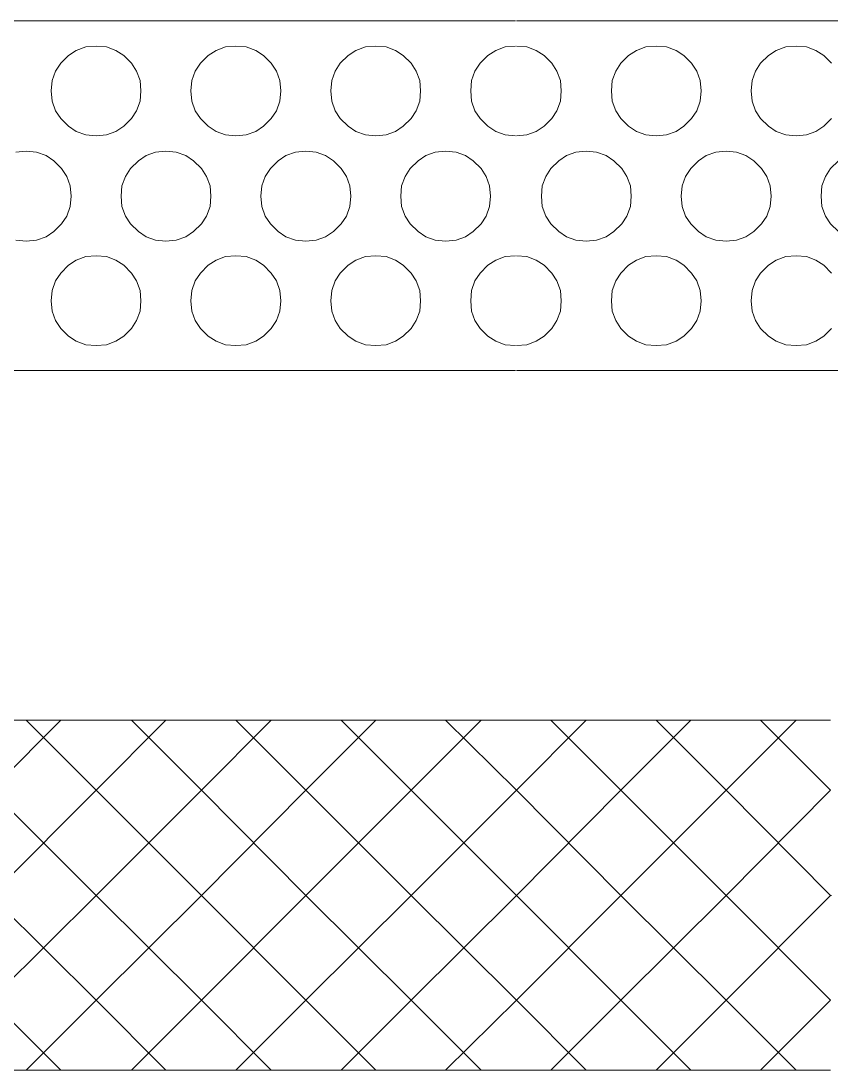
# Model space of a CAD drawing. Header units: inches. Extents: x 47316 to 59086, y 3141 to 11743.
# Drawn here: x 50357.91 to 50369.5, y 4917.82 to 4932.83 of the extents above; entities that cross this region are included whole.
import ezdxf

# ---------------------------------------------------------------- set-up
doc = ezdxf.new("R2010")
doc.units = ezdxf.units.IN
doc.header["$MEASUREMENT"] = 0
doc.layers.add('_BLACK_HOLE', color=7, linetype='Continuous')

msp = doc.modelspace()

# ---------------------------------------------------------------- linework, layer by layer
at = {"layer": '_BLACK_HOLE', "lineweight": 0}
for p, q in [((50356.982, 4932.829), (50357.983, 4932.829)), ((50357.983, 4932.829), (50358.983, 4932.829)), ((50358.983, 4932.829), (50359.984, 4932.829)), ((50359.984, 4932.829), (50360.985, 4932.829)), ((50360.985, 4932.829), (50361.985, 4932.829)), ((50361.985, 4932.829), (50362.986, 4932.829)), ((50362.986, 4932.829), (50363.986, 4932.829)), ((50363.986, 4932.829), (50364.987, 4932.829)), ((50364.999, 4932.829), (50366, 4932.829)), ((50366, 4932.829), (50367.001, 4932.829)), ((50367.001, 4932.829), (50368.001, 4932.829)), ((50368.001, 4932.829), (50369.002, 4932.829)), ((50369.002, 4932.829), (50370.003, 4932.829)), ((50358.699, 4932.409), (50358.588, 4932.335)), ((50358.835, 4932.458), (50358.699, 4932.409)), ((50358.983, 4932.471), (50358.835, 4932.458)), ((50359.132, 4932.458), (50358.983, 4932.471)), ((50359.267, 4932.409), (50359.132, 4932.458)), ((50359.379, 4932.335), (50359.267, 4932.409)), ((50360.7, 4932.409), (50360.589, 4932.335)), ((50360.836, 4932.458), (50360.7, 4932.409)), ((50360.985, 4932.471), (50360.836, 4932.458)), ((50361.133, 4932.458), (50360.985, 4932.471)), ((50361.269, 4932.409), (50361.133, 4932.458)), ((50361.38, 4932.335), (50361.269, 4932.409)), ((50362.702, 4932.409), (50362.591, 4932.335)), ((50362.838, 4932.458), (50362.702, 4932.409)), ((50362.986, 4932.471), (50362.838, 4932.458)), ((50363.134, 4932.458), (50362.986, 4932.471)), ((50363.27, 4932.409), (50363.134, 4932.458)), ((50363.381, 4932.335), (50363.27, 4932.409)), ((50364.703, 4932.409), (50364.592, 4932.335)), ((50364.839, 4932.458), (50364.703, 4932.409)), ((50364.987, 4932.471), (50364.839, 4932.458)), ((50365.148, 4932.458), (50364.999, 4932.471)), ((50365.284, 4932.409), (50365.148, 4932.458)), ((50365.395, 4932.335), (50365.284, 4932.409)), ((50366.717, 4932.409), (50366.605, 4932.335)), ((50366.852, 4932.458), (50366.717, 4932.409)), ((50367.001, 4932.471), (50366.852, 4932.458)), ((50367.149, 4932.458), (50367.001, 4932.471)), ((50367.285, 4932.409), (50367.149, 4932.458)), ((50367.396, 4932.335), (50367.285, 4932.409)), ((50368.718, 4932.409), (50368.607, 4932.335)), ((50368.854, 4932.458), (50368.718, 4932.409)), ((50369.002, 4932.471), (50368.854, 4932.458)), ((50369.15, 4932.458), (50369.002, 4932.471)), ((50369.286, 4932.409), (50369.15, 4932.458)), ((50369.397, 4932.335), (50369.286, 4932.409)), ((50358.477, 4932.224), (50358.403, 4932.113)), ((50358.588, 4932.335), (50358.477, 4932.224)), ((50359.49, 4932.224), (50359.379, 4932.335)), ((50359.564, 4932.113), (50359.49, 4932.224)), ((50360.478, 4932.224), (50360.404, 4932.113)), ((50360.589, 4932.335), (50360.478, 4932.224)), ((50361.491, 4932.224), (50361.38, 4932.335)), ((50361.565, 4932.113), (50361.491, 4932.224)), ((50362.479, 4932.224), (50362.405, 4932.113)), ((50362.591, 4932.335), (50362.479, 4932.224)), ((50363.492, 4932.224), (50363.381, 4932.335)), ((50363.566, 4932.113), (50363.492, 4932.224)), ((50364.481, 4932.224), (50364.406, 4932.113)), ((50364.592, 4932.335), (50364.481, 4932.224)), ((50365.506, 4932.224), (50365.395, 4932.335)), ((50365.58, 4932.113), (50365.506, 4932.224)), ((50366.494, 4932.224), (50366.42, 4932.113)), ((50366.605, 4932.335), (50366.494, 4932.224)), ((50367.507, 4932.224), (50367.396, 4932.335)), ((50367.581, 4932.113), (50367.507, 4932.224)), ((50368.495, 4932.224), (50368.421, 4932.113)), ((50368.607, 4932.335), (50368.495, 4932.224)), ((50369.508, 4932.224), (50369.397, 4932.335)), ((50358.403, 4932.113), (50358.353, 4931.977)), ((50359.613, 4931.977), (50359.564, 4932.113)), ((50360.404, 4932.113), (50360.355, 4931.977)), ((50361.615, 4931.977), (50361.565, 4932.113)), ((50362.405, 4932.113), (50362.356, 4931.977)), ((50363.616, 4931.977), (50363.566, 4932.113)), ((50364.406, 4932.113), (50364.357, 4931.977)), ((50365.629, 4931.977), (50365.58, 4932.113)), ((50366.42, 4932.113), (50366.371, 4931.977)), ((50367.631, 4931.977), (50367.581, 4932.113)), ((50368.421, 4932.113), (50368.372, 4931.977)), ((50358.353, 4931.977), (50358.341, 4931.828)), ((50359.626, 4931.828), (50359.613, 4931.977)), ((50360.355, 4931.977), (50360.342, 4931.828)), ((50361.627, 4931.828), (50361.615, 4931.977)), ((50362.356, 4931.977), (50362.343, 4931.828)), ((50363.628, 4931.828), (50363.616, 4931.977)), ((50364.357, 4931.977), (50364.345, 4931.828)), ((50365.642, 4931.828), (50365.629, 4931.977)), ((50366.371, 4931.977), (50366.358, 4931.828)), ((50367.643, 4931.828), (50367.631, 4931.977)), ((50368.372, 4931.977), (50368.36, 4931.828)), ((50358.341, 4931.828), (50358.353, 4931.68)), ((50359.613, 4931.68), (50359.626, 4931.828)), ((50360.342, 4931.828), (50360.355, 4931.68)), ((50361.615, 4931.68), (50361.627, 4931.828)), ((50362.343, 4931.828), (50362.356, 4931.68)), ((50363.616, 4931.68), (50363.628, 4931.828)), ((50364.345, 4931.828), (50364.357, 4931.68)), ((50365.629, 4931.68), (50365.642, 4931.828)), ((50366.358, 4931.828), (50366.371, 4931.68)), ((50367.631, 4931.68), (50367.643, 4931.828)), ((50368.36, 4931.828), (50368.372, 4931.68)), ((50358.353, 4931.68), (50358.403, 4931.544)), ((50359.564, 4931.544), (50359.613, 4931.68)), ((50360.355, 4931.68), (50360.404, 4931.544)), ((50361.565, 4931.544), (50361.615, 4931.68)), ((50362.356, 4931.68), (50362.405, 4931.544)), ((50363.566, 4931.544), (50363.616, 4931.68)), ((50364.357, 4931.68), (50364.406, 4931.544)), ((50365.58, 4931.544), (50365.629, 4931.68)), ((50366.371, 4931.68), (50366.42, 4931.544)), ((50367.581, 4931.544), (50367.631, 4931.68)), ((50368.372, 4931.68), (50368.421, 4931.544)), ((50358.403, 4931.544), (50358.477, 4931.433)), ((50359.49, 4931.433), (50359.564, 4931.544)), ((50360.404, 4931.544), (50360.478, 4931.433)), ((50361.491, 4931.433), (50361.565, 4931.544)), ((50362.405, 4931.544), (50362.479, 4931.433)), ((50363.492, 4931.433), (50363.566, 4931.544)), ((50364.406, 4931.544), (50364.481, 4931.433)), ((50365.506, 4931.433), (50365.58, 4931.544)), ((50366.42, 4931.544), (50366.494, 4931.433)), ((50367.507, 4931.433), (50367.581, 4931.544)), ((50368.421, 4931.544), (50368.495, 4931.433)), ((50358.477, 4931.433), (50358.588, 4931.322)), ((50358.588, 4931.322), (50358.699, 4931.248)), ((50359.267, 4931.248), (50359.379, 4931.322)), ((50359.379, 4931.322), (50359.49, 4931.433)), ((50360.478, 4931.433), (50360.589, 4931.322)), ((50360.589, 4931.322), (50360.7, 4931.248)), ((50361.269, 4931.248), (50361.38, 4931.322)), ((50361.38, 4931.322), (50361.491, 4931.433)), ((50362.479, 4931.433), (50362.591, 4931.322)), ((50362.591, 4931.322), (50362.702, 4931.248)), ((50363.27, 4931.248), (50363.381, 4931.322)), ((50363.381, 4931.322), (50363.492, 4931.433)), ((50364.481, 4931.433), (50364.592, 4931.322)), ((50364.592, 4931.322), (50364.703, 4931.248)), ((50365.284, 4931.248), (50365.395, 4931.322)), ((50365.395, 4931.322), (50365.506, 4931.433)), ((50366.494, 4931.433), (50366.605, 4931.322)), ((50366.605, 4931.322), (50366.717, 4931.248)), ((50367.285, 4931.248), (50367.396, 4931.322)), ((50367.396, 4931.322), (50367.507, 4931.433)), ((50368.495, 4931.433), (50368.607, 4931.322)), ((50368.607, 4931.322), (50368.718, 4931.248)), ((50369.286, 4931.248), (50369.397, 4931.322)), ((50369.397, 4931.322), (50369.508, 4931.433)), ((50358.699, 4931.248), (50358.835, 4931.198)), ((50358.835, 4931.198), (50358.983, 4931.186)), ((50358.983, 4931.186), (50359.132, 4931.198)), ((50359.132, 4931.198), (50359.267, 4931.248)), ((50360.7, 4931.248), (50360.836, 4931.198)), ((50360.836, 4931.198), (50360.985, 4931.186)), ((50360.985, 4931.186), (50361.133, 4931.198)), ((50361.133, 4931.198), (50361.269, 4931.248)), ((50362.702, 4931.248), (50362.838, 4931.198)), ((50362.838, 4931.198), (50362.986, 4931.186)), ((50362.986, 4931.186), (50363.134, 4931.198)), ((50363.134, 4931.198), (50363.27, 4931.248)), ((50364.703, 4931.248), (50364.839, 4931.198)), ((50364.839, 4931.198), (50364.987, 4931.186)), ((50364.999, 4931.186), (50365.148, 4931.198)), ((50365.148, 4931.198), (50365.284, 4931.248)), ((50366.717, 4931.248), (50366.852, 4931.198)), ((50366.852, 4931.198), (50367.001, 4931.186)), ((50367.001, 4931.186), (50367.149, 4931.198)), ((50367.149, 4931.198), (50367.285, 4931.248)), ((50368.718, 4931.248), (50368.854, 4931.198)), ((50368.854, 4931.198), (50369.002, 4931.186)), ((50369.002, 4931.186), (50369.15, 4931.198)), ((50369.15, 4931.198), (50369.286, 4931.248)), ((50357.983, 4930.964), (50357.835, 4930.951)), ((50358.131, 4930.951), (50357.983, 4930.964)), ((50358.267, 4930.902), (50358.131, 4930.951)), ((50358.378, 4930.828), (50358.267, 4930.902)), ((50359.7, 4930.902), (50359.589, 4930.828)), ((50359.836, 4930.951), (50359.7, 4930.902)), ((50359.984, 4930.964), (50359.836, 4930.951)), ((50360.132, 4930.951), (50359.984, 4930.964)), ((50360.268, 4930.902), (50360.132, 4930.951)), ((50360.379, 4930.828), (50360.268, 4930.902)), ((50361.701, 4930.902), (50361.59, 4930.828)), ((50361.837, 4930.951), (50361.701, 4930.902)), ((50361.985, 4930.964), (50361.837, 4930.951)), ((50362.133, 4930.951), (50361.985, 4930.964)), ((50362.269, 4930.902), (50362.133, 4930.951)), ((50362.381, 4930.828), (50362.269, 4930.902)), ((50363.702, 4930.902), (50363.591, 4930.828)), ((50363.838, 4930.951), (50363.702, 4930.902)), ((50363.986, 4930.964), (50363.838, 4930.951)), ((50364.135, 4930.951), (50363.986, 4930.964)), ((50364.271, 4930.902), (50364.135, 4930.951)), ((50364.382, 4930.828), (50364.271, 4930.902)), ((50365.716, 4930.902), (50365.605, 4930.828)), ((50365.852, 4930.951), (50365.716, 4930.902)), ((50366, 4930.964), (50365.852, 4930.951)), ((50366.148, 4930.951), (50366, 4930.964)), ((50366.284, 4930.902), (50366.148, 4930.951)), ((50366.395, 4930.828), (50366.284, 4930.902)), ((50367.717, 4930.902), (50367.606, 4930.828)), ((50367.853, 4930.951), (50367.717, 4930.902)), ((50368.001, 4930.964), (50367.853, 4930.951)), ((50368.15, 4930.951), (50368.001, 4930.964)), ((50368.285, 4930.902), (50368.15, 4930.951)), ((50368.397, 4930.828), (50368.285, 4930.902)), ((50358.489, 4930.717), (50358.378, 4930.828)), ((50358.563, 4930.605), (50358.489, 4930.717)), ((50359.477, 4930.717), (50359.403, 4930.605)), ((50359.589, 4930.828), (50359.477, 4930.717)), ((50360.49, 4930.717), (50360.379, 4930.828)), ((50360.565, 4930.605), (50360.49, 4930.717)), ((50361.479, 4930.717), (50361.405, 4930.605)), ((50361.59, 4930.828), (50361.479, 4930.717)), ((50362.492, 4930.717), (50362.381, 4930.828)), ((50362.566, 4930.605), (50362.492, 4930.717)), ((50363.48, 4930.717), (50363.406, 4930.605)), ((50363.591, 4930.828), (50363.48, 4930.717)), ((50364.493, 4930.717), (50364.382, 4930.828)), ((50364.567, 4930.605), (50364.493, 4930.717)), ((50365.494, 4930.717), (50365.419, 4930.605)), ((50365.605, 4930.828), (50365.494, 4930.717)), ((50366.507, 4930.717), (50366.395, 4930.828)), ((50366.581, 4930.605), (50366.507, 4930.717)), ((50367.495, 4930.717), (50367.421, 4930.605)), ((50367.606, 4930.828), (50367.495, 4930.717)), ((50368.508, 4930.717), (50368.397, 4930.828)), ((50368.582, 4930.605), (50368.508, 4930.717)), ((50369.496, 4930.717), (50369.422, 4930.605)), ((50369.607, 4930.828), (50369.496, 4930.717)), ((50358.613, 4930.47), (50358.563, 4930.605)), ((50359.403, 4930.605), (50359.354, 4930.47)), ((50360.614, 4930.47), (50360.565, 4930.605)), ((50361.405, 4930.605), (50361.355, 4930.47)), ((50362.615, 4930.47), (50362.566, 4930.605)), ((50363.406, 4930.605), (50363.356, 4930.47)), ((50364.616, 4930.47), (50364.567, 4930.605)), ((50365.419, 4930.605), (50365.37, 4930.47)), ((50366.63, 4930.47), (50366.581, 4930.605)), ((50367.421, 4930.605), (50367.371, 4930.47)), ((50368.631, 4930.47), (50368.582, 4930.605)), ((50369.422, 4930.605), (50369.372, 4930.47)), ((50358.625, 4930.321), (50358.613, 4930.47)), ((50359.354, 4930.47), (50359.342, 4930.321)), ((50360.626, 4930.321), (50360.614, 4930.47)), ((50361.355, 4930.47), (50361.343, 4930.321)), ((50362.628, 4930.321), (50362.615, 4930.47)), ((50363.356, 4930.47), (50363.344, 4930.321)), ((50364.629, 4930.321), (50364.616, 4930.47)), ((50365.37, 4930.47), (50365.358, 4930.321)), ((50366.642, 4930.321), (50366.63, 4930.47)), ((50367.371, 4930.47), (50367.359, 4930.321)), ((50368.644, 4930.321), (50368.631, 4930.47)), ((50369.372, 4930.47), (50369.36, 4930.321)), ((50358.613, 4930.173), (50358.625, 4930.321)), ((50359.342, 4930.321), (50359.354, 4930.173)), ((50360.614, 4930.173), (50360.626, 4930.321)), ((50361.343, 4930.321), (50361.355, 4930.173)), ((50362.615, 4930.173), (50362.628, 4930.321)), ((50363.344, 4930.321), (50363.356, 4930.173)), ((50364.616, 4930.173), (50364.629, 4930.321)), ((50365.358, 4930.321), (50365.37, 4930.173)), ((50366.63, 4930.173), (50366.642, 4930.321)), ((50367.359, 4930.321), (50367.371, 4930.173)), ((50368.631, 4930.173), (50368.644, 4930.321)), ((50369.36, 4930.321), (50369.372, 4930.173)), ((50358.563, 4930.037), (50358.613, 4930.173)), ((50359.354, 4930.173), (50359.403, 4930.037)), ((50360.565, 4930.037), (50360.614, 4930.173)), ((50361.355, 4930.173), (50361.405, 4930.037)), ((50362.566, 4930.037), (50362.615, 4930.173)), ((50363.356, 4930.173), (50363.406, 4930.037)), ((50364.567, 4930.037), (50364.616, 4930.173)), ((50365.37, 4930.173), (50365.419, 4930.037)), ((50366.581, 4930.037), (50366.63, 4930.173)), ((50367.371, 4930.173), (50367.421, 4930.037)), ((50368.582, 4930.037), (50368.631, 4930.173)), ((50369.372, 4930.173), (50369.422, 4930.037)), ((50358.489, 4929.926), (50358.563, 4930.037)), ((50359.403, 4930.037), (50359.477, 4929.926)), ((50360.49, 4929.926), (50360.565, 4930.037)), ((50361.405, 4930.037), (50361.479, 4929.926)), ((50362.492, 4929.926), (50362.566, 4930.037)), ((50363.406, 4930.037), (50363.48, 4929.926)), ((50364.493, 4929.926), (50364.567, 4930.037)), ((50365.419, 4930.037), (50365.494, 4929.926)), ((50366.507, 4929.926), (50366.581, 4930.037)), ((50367.421, 4930.037), (50367.495, 4929.926)), ((50368.508, 4929.926), (50368.582, 4930.037)), ((50369.422, 4930.037), (50369.496, 4929.926)), ((50358.267, 4929.741), (50358.378, 4929.815)), ((50358.378, 4929.815), (50358.489, 4929.926)), ((50359.477, 4929.926), (50359.589, 4929.815)), ((50359.589, 4929.815), (50359.7, 4929.741)), ((50360.268, 4929.741), (50360.379, 4929.815)), ((50360.379, 4929.815), (50360.49, 4929.926)), ((50361.479, 4929.926), (50361.59, 4929.815)), ((50361.59, 4929.815), (50361.701, 4929.741)), ((50362.269, 4929.741), (50362.381, 4929.815)), ((50362.381, 4929.815), (50362.492, 4929.926)), ((50363.48, 4929.926), (50363.591, 4929.815)), ((50363.591, 4929.815), (50363.702, 4929.741)), ((50364.271, 4929.741), (50364.382, 4929.815)), ((50364.382, 4929.815), (50364.493, 4929.926)), ((50365.494, 4929.926), (50365.605, 4929.815)), ((50365.605, 4929.815), (50365.716, 4929.741)), ((50366.284, 4929.741), (50366.395, 4929.815)), ((50366.395, 4929.815), (50366.507, 4929.926)), ((50367.495, 4929.926), (50367.606, 4929.815)), ((50367.606, 4929.815), (50367.717, 4929.741)), ((50368.285, 4929.741), (50368.397, 4929.815)), ((50368.397, 4929.815), (50368.508, 4929.926)), ((50369.496, 4929.926), (50369.607, 4929.815)), ((50357.835, 4929.691), (50357.983, 4929.679)), ((50357.983, 4929.679), (50358.131, 4929.691)), ((50358.131, 4929.691), (50358.267, 4929.741)), ((50359.7, 4929.741), (50359.836, 4929.691)), ((50359.836, 4929.691), (50359.984, 4929.679)), ((50359.984, 4929.679), (50360.132, 4929.691)), ((50360.132, 4929.691), (50360.268, 4929.741)), ((50361.701, 4929.741), (50361.837, 4929.691)), ((50361.837, 4929.691), (50361.985, 4929.679)), ((50361.985, 4929.679), (50362.133, 4929.691)), ((50362.133, 4929.691), (50362.269, 4929.741)), ((50363.702, 4929.741), (50363.838, 4929.691)), ((50363.838, 4929.691), (50363.986, 4929.679)), ((50363.986, 4929.679), (50364.135, 4929.691)), ((50364.135, 4929.691), (50364.271, 4929.741)), ((50365.716, 4929.741), (50365.852, 4929.691)), ((50365.852, 4929.691), (50366, 4929.679)), ((50366, 4929.679), (50366.148, 4929.691)), ((50366.148, 4929.691), (50366.284, 4929.741)), ((50367.717, 4929.741), (50367.853, 4929.691)), ((50367.853, 4929.691), (50368.001, 4929.679)), ((50368.001, 4929.679), (50368.15, 4929.691)), ((50368.15, 4929.691), (50368.285, 4929.741)), ((50358.699, 4929.407), (50358.588, 4929.333)), ((50358.835, 4929.457), (50358.699, 4929.407)), ((50358.983, 4929.469), (50358.835, 4929.457)), ((50359.132, 4929.457), (50358.983, 4929.469)), ((50359.267, 4929.407), (50359.132, 4929.457)), ((50359.379, 4929.333), (50359.267, 4929.407)), ((50360.7, 4929.407), (50360.589, 4929.333)), ((50360.836, 4929.457), (50360.7, 4929.407)), ((50360.985, 4929.469), (50360.836, 4929.457)), ((50361.133, 4929.457), (50360.985, 4929.469)), ((50361.269, 4929.407), (50361.133, 4929.457)), ((50361.38, 4929.333), (50361.269, 4929.407)), ((50362.702, 4929.407), (50362.591, 4929.333)), ((50362.838, 4929.457), (50362.702, 4929.407)), ((50362.986, 4929.469), (50362.838, 4929.457)), ((50363.134, 4929.457), (50362.986, 4929.469)), ((50363.27, 4929.407), (50363.134, 4929.457)), ((50363.381, 4929.333), (50363.27, 4929.407)), ((50364.703, 4929.407), (50364.592, 4929.333)), ((50364.839, 4929.457), (50364.703, 4929.407)), ((50364.987, 4929.469), (50364.839, 4929.457)), ((50365.148, 4929.457), (50364.999, 4929.469)), ((50365.284, 4929.407), (50365.148, 4929.457)), ((50365.395, 4929.333), (50365.284, 4929.407)), ((50366.717, 4929.407), (50366.605, 4929.333)), ((50366.852, 4929.457), (50366.717, 4929.407)), ((50367.001, 4929.469), (50366.852, 4929.457)), ((50367.149, 4929.457), (50367.001, 4929.469)), ((50367.285, 4929.407), (50367.149, 4929.457)), ((50367.396, 4929.333), (50367.285, 4929.407)), ((50368.718, 4929.407), (50368.607, 4929.333)), ((50368.854, 4929.457), (50368.718, 4929.407)), ((50369.002, 4929.469), (50368.854, 4929.457)), ((50369.15, 4929.457), (50369.002, 4929.469)), ((50369.286, 4929.407), (50369.15, 4929.457)), ((50369.397, 4929.333), (50369.286, 4929.407)), ((50358.477, 4929.222), (50358.403, 4929.111)), ((50358.588, 4929.333), (50358.477, 4929.222)), ((50359.49, 4929.222), (50359.379, 4929.333)), ((50359.564, 4929.111), (50359.49, 4929.222)), ((50360.478, 4929.222), (50360.404, 4929.111)), ((50360.589, 4929.333), (50360.478, 4929.222)), ((50361.491, 4929.222), (50361.38, 4929.333)), ((50361.565, 4929.111), (50361.491, 4929.222)), ((50362.479, 4929.222), (50362.405, 4929.111)), ((50362.591, 4929.333), (50362.479, 4929.222)), ((50363.492, 4929.222), (50363.381, 4929.333)), ((50363.566, 4929.111), (50363.492, 4929.222)), ((50364.481, 4929.222), (50364.406, 4929.111)), ((50364.592, 4929.333), (50364.481, 4929.222)), ((50365.506, 4929.222), (50365.395, 4929.333)), ((50365.58, 4929.111), (50365.506, 4929.222)), ((50366.494, 4929.222), (50366.42, 4929.111)), ((50366.605, 4929.333), (50366.494, 4929.222)), ((50367.507, 4929.222), (50367.396, 4929.333)), ((50367.581, 4929.111), (50367.507, 4929.222)), ((50368.495, 4929.222), (50368.421, 4929.111)), ((50368.607, 4929.333), (50368.495, 4929.222)), ((50369.508, 4929.222), (50369.397, 4929.333)), ((50358.403, 4929.111), (50358.353, 4928.975)), ((50359.613, 4928.975), (50359.564, 4929.111)), ((50360.404, 4929.111), (50360.355, 4928.975)), ((50361.615, 4928.975), (50361.565, 4929.111)), ((50362.405, 4929.111), (50362.356, 4928.975)), ((50363.616, 4928.975), (50363.566, 4929.111)), ((50364.406, 4929.111), (50364.357, 4928.975)), ((50365.629, 4928.975), (50365.58, 4929.111)), ((50366.42, 4929.111), (50366.371, 4928.975)), ((50367.631, 4928.975), (50367.581, 4929.111)), ((50368.421, 4929.111), (50368.372, 4928.975)), ((50358.353, 4928.975), (50358.341, 4928.827)), ((50359.626, 4928.827), (50359.613, 4928.975)), ((50360.355, 4928.975), (50360.342, 4928.827)), ((50361.627, 4928.827), (50361.615, 4928.975)), ((50362.356, 4928.975), (50362.343, 4928.827)), ((50363.628, 4928.827), (50363.616, 4928.975)), ((50364.357, 4928.975), (50364.345, 4928.827)), ((50365.642, 4928.827), (50365.629, 4928.975)), ((50366.371, 4928.975), (50366.358, 4928.827)), ((50367.643, 4928.827), (50367.631, 4928.975)), ((50368.372, 4928.975), (50368.36, 4928.827)), ((50358.341, 4928.827), (50358.353, 4928.678)), ((50359.613, 4928.678), (50359.626, 4928.827)), ((50360.342, 4928.827), (50360.355, 4928.678)), ((50361.615, 4928.678), (50361.627, 4928.827)), ((50362.343, 4928.827), (50362.356, 4928.678)), ((50363.616, 4928.678), (50363.628, 4928.827)), ((50364.345, 4928.827), (50364.357, 4928.678)), ((50365.629, 4928.678), (50365.642, 4928.827)), ((50366.358, 4928.827), (50366.371, 4928.678)), ((50367.631, 4928.678), (50367.643, 4928.827)), ((50368.36, 4928.827), (50368.372, 4928.678)), ((50358.353, 4928.678), (50358.403, 4928.542)), ((50359.564, 4928.542), (50359.613, 4928.678)), ((50360.355, 4928.678), (50360.404, 4928.542)), ((50361.565, 4928.542), (50361.615, 4928.678)), ((50362.356, 4928.678), (50362.405, 4928.542)), ((50363.566, 4928.542), (50363.616, 4928.678)), ((50364.357, 4928.678), (50364.406, 4928.542)), ((50365.58, 4928.542), (50365.629, 4928.678)), ((50366.371, 4928.678), (50366.42, 4928.542)), ((50367.581, 4928.542), (50367.631, 4928.678)), ((50368.372, 4928.678), (50368.421, 4928.542)), ((50358.403, 4928.542), (50358.477, 4928.431)), ((50359.49, 4928.431), (50359.564, 4928.542)), ((50360.404, 4928.542), (50360.478, 4928.431)), ((50361.491, 4928.431), (50361.565, 4928.542)), ((50362.405, 4928.542), (50362.479, 4928.431)), ((50363.492, 4928.431), (50363.566, 4928.542)), ((50364.406, 4928.542), (50364.481, 4928.431)), ((50365.506, 4928.431), (50365.58, 4928.542)), ((50366.42, 4928.542), (50366.494, 4928.431)), ((50367.507, 4928.431), (50367.581, 4928.542)), ((50368.421, 4928.542), (50368.495, 4928.431)), ((50358.477, 4928.431), (50358.588, 4928.32)), ((50358.588, 4928.32), (50358.699, 4928.246)), ((50359.267, 4928.246), (50359.379, 4928.32)), ((50359.379, 4928.32), (50359.49, 4928.431)), ((50360.478, 4928.431), (50360.589, 4928.32)), ((50360.589, 4928.32), (50360.7, 4928.246)), ((50361.269, 4928.246), (50361.38, 4928.32)), ((50361.38, 4928.32), (50361.491, 4928.431)), ((50362.479, 4928.431), (50362.591, 4928.32)), ((50362.591, 4928.32), (50362.702, 4928.246)), ((50363.27, 4928.246), (50363.381, 4928.32)), ((50363.381, 4928.32), (50363.492, 4928.431)), ((50364.481, 4928.431), (50364.592, 4928.32)), ((50364.592, 4928.32), (50364.703, 4928.246)), ((50365.284, 4928.246), (50365.395, 4928.32)), ((50365.395, 4928.32), (50365.506, 4928.431)), ((50366.494, 4928.431), (50366.605, 4928.32)), ((50366.605, 4928.32), (50366.717, 4928.246)), ((50367.285, 4928.246), (50367.396, 4928.32)), ((50367.396, 4928.32), (50367.507, 4928.431)), ((50368.495, 4928.431), (50368.607, 4928.32)), ((50368.607, 4928.32), (50368.718, 4928.246)), ((50369.286, 4928.246), (50369.397, 4928.32)), ((50369.397, 4928.32), (50369.508, 4928.431)), ((50358.699, 4928.246), (50358.835, 4928.197)), ((50358.835, 4928.197), (50358.983, 4928.184)), ((50358.983, 4928.184), (50359.132, 4928.197)), ((50359.132, 4928.197), (50359.267, 4928.246)), ((50360.7, 4928.246), (50360.836, 4928.197)), ((50360.836, 4928.197), (50360.985, 4928.184)), ((50360.985, 4928.184), (50361.133, 4928.197)), ((50361.133, 4928.197), (50361.269, 4928.246)), ((50362.702, 4928.246), (50362.838, 4928.197)), ((50362.838, 4928.197), (50362.986, 4928.184)), ((50362.986, 4928.184), (50363.134, 4928.197)), ((50363.134, 4928.197), (50363.27, 4928.246)), ((50364.703, 4928.246), (50364.839, 4928.197)), ((50364.839, 4928.197), (50364.987, 4928.184)), ((50364.999, 4928.184), (50365.148, 4928.197)), ((50365.148, 4928.197), (50365.284, 4928.246)), ((50366.717, 4928.246), (50366.852, 4928.197)), ((50366.852, 4928.197), (50367.001, 4928.184)), ((50367.001, 4928.184), (50367.149, 4928.197)), ((50367.149, 4928.197), (50367.285, 4928.246)), ((50368.718, 4928.246), (50368.854, 4928.197)), ((50368.854, 4928.197), (50369.002, 4928.184)), ((50369.002, 4928.184), (50369.15, 4928.197)), ((50369.15, 4928.197), (50369.286, 4928.246)), ((50357.983, 4927.826), (50356.982, 4927.826)), ((50358.983, 4927.826), (50357.983, 4927.826)), ((50359.984, 4927.826), (50358.983, 4927.826)), ((50360.985, 4927.826), (50359.984, 4927.826)), ((50361.985, 4927.826), (50360.985, 4927.826)), ((50362.986, 4927.826), (50361.985, 4927.826)), ((50363.986, 4927.826), (50362.986, 4927.826)), ((50364.987, 4927.826), (50363.986, 4927.826)), ((50366, 4927.826), (50364.999, 4927.826)), ((50367.001, 4927.826), (50366, 4927.826)), ((50368.001, 4927.826), (50367.001, 4927.826)), ((50369.002, 4927.826), (50368.001, 4927.826)), ((50370.003, 4927.826), (50369.002, 4927.826)), ((50357.476, 4922.823), (50358.983, 4922.823)), ((50358.477, 4922.823), (50357.476, 4921.822)), ((50358.983, 4921.822), (50357.983, 4922.823)), ((50358.983, 4922.823), (50360.49, 4922.823)), ((50359.984, 4922.823), (50358.983, 4921.822)), ((50360.49, 4921.822), (50359.49, 4922.823)), ((50360.49, 4922.823), (50361.985, 4922.823)), ((50361.491, 4922.823), (50360.49, 4921.822)), ((50361.985, 4921.822), (50360.985, 4922.823)), ((50361.985, 4922.823), (50363.492, 4922.823)), ((50362.986, 4922.823), (50361.985, 4921.822)), ((50363.492, 4921.822), (50362.492, 4922.823)), ((50363.492, 4922.823), (50364.999, 4922.823)), ((50364.493, 4922.823), (50363.492, 4921.822)), ((50364.999, 4921.822), (50363.986, 4922.823)), ((50364.999, 4922.823), (50366.494, 4922.823)), ((50366, 4922.823), (50364.999, 4921.822)), ((50366.494, 4921.822), (50365.494, 4922.823)), ((50366.494, 4922.823), (50368.001, 4922.823)), ((50367.495, 4922.823), (50366.494, 4921.822)), ((50368.001, 4921.822), (50367.001, 4922.823)), ((50368.001, 4922.823), (50369.496, 4922.823)), ((50369.002, 4922.823), (50368.001, 4921.822)), ((50369.496, 4921.822), (50368.495, 4922.823)), ((50357.476, 4920.315), (50358.983, 4921.822)), ((50357.476, 4921.822), (50358.983, 4920.315)), ((50358.983, 4920.315), (50360.49, 4921.822)), ((50358.983, 4921.822), (50360.49, 4920.315)), ((50360.49, 4920.315), (50361.985, 4921.822)), ((50360.49, 4921.822), (50361.985, 4920.315)), ((50361.985, 4920.315), (50363.492, 4921.822)), ((50361.985, 4921.822), (50363.492, 4920.315)), ((50363.492, 4920.315), (50364.999, 4921.822)), ((50363.492, 4921.822), (50364.999, 4920.315)), ((50364.999, 4920.315), (50366.494, 4921.822)), ((50364.999, 4921.822), (50366.494, 4920.315)), ((50366.494, 4920.315), (50368.001, 4921.822)), ((50366.494, 4921.822), (50368.001, 4920.315)), ((50368.001, 4920.315), (50369.496, 4921.822)), ((50368.001, 4921.822), (50369.496, 4920.315)), ((50358.983, 4918.82), (50357.476, 4920.315)), ((50358.983, 4920.315), (50357.476, 4918.82)), ((50360.49, 4918.82), (50358.983, 4920.315)), ((50360.49, 4920.315), (50358.983, 4918.82)), ((50361.985, 4918.82), (50360.49, 4920.315)), ((50361.985, 4920.315), (50360.49, 4918.82)), ((50363.492, 4918.82), (50361.985, 4920.315)), ((50363.492, 4920.315), (50361.985, 4918.82)), ((50364.999, 4918.82), (50363.492, 4920.315)), ((50364.999, 4920.315), (50363.492, 4918.82)), ((50366.494, 4918.82), (50364.999, 4920.315)), ((50366.494, 4920.315), (50364.999, 4918.82)), ((50368.001, 4918.82), (50366.494, 4920.315)), ((50368.001, 4920.315), (50366.494, 4918.82)), ((50369.496, 4918.82), (50368.001, 4920.315)), ((50369.496, 4920.315), (50368.001, 4918.82)), ((50369.496, 4920.315), (50369.508, 4920.315)), ((50357.476, 4918.82), (50358.477, 4917.82)), ((50357.983, 4917.82), (50358.983, 4918.82)), ((50358.983, 4918.82), (50359.984, 4917.82)), ((50359.49, 4917.82), (50360.49, 4918.82)), ((50360.49, 4918.82), (50361.491, 4917.82)), ((50360.985, 4917.82), (50361.985, 4918.82)), ((50361.985, 4918.82), (50362.986, 4917.82)), ((50362.492, 4917.82), (50363.492, 4918.82)), ((50363.492, 4918.82), (50364.493, 4917.82)), ((50363.986, 4917.82), (50364.999, 4918.82)), ((50364.999, 4918.82), (50366, 4917.82)), ((50365.494, 4917.82), (50366.494, 4918.82)), ((50366.494, 4918.82), (50367.495, 4917.82)), ((50367.001, 4917.82), (50368.001, 4918.82)), ((50368.001, 4918.82), (50369.002, 4917.82)), ((50368.495, 4917.82), (50369.496, 4918.82)), ((50358.983, 4917.82), (50357.476, 4917.82)), ((50360.49, 4917.82), (50358.983, 4917.82)), ((50361.985, 4917.82), (50360.49, 4917.82)), ((50363.492, 4917.82), (50361.985, 4917.82)), ((50364.999, 4917.82), (50363.492, 4917.82)), ((50366.494, 4917.82), (50364.999, 4917.82)), ((50368.001, 4917.82), (50366.494, 4917.82)), ((50369.496, 4917.82), (50368.001, 4917.82))]:
    msp.add_line(p, q, dxfattribs=at)

doc.saveas('drawing.dxf')
